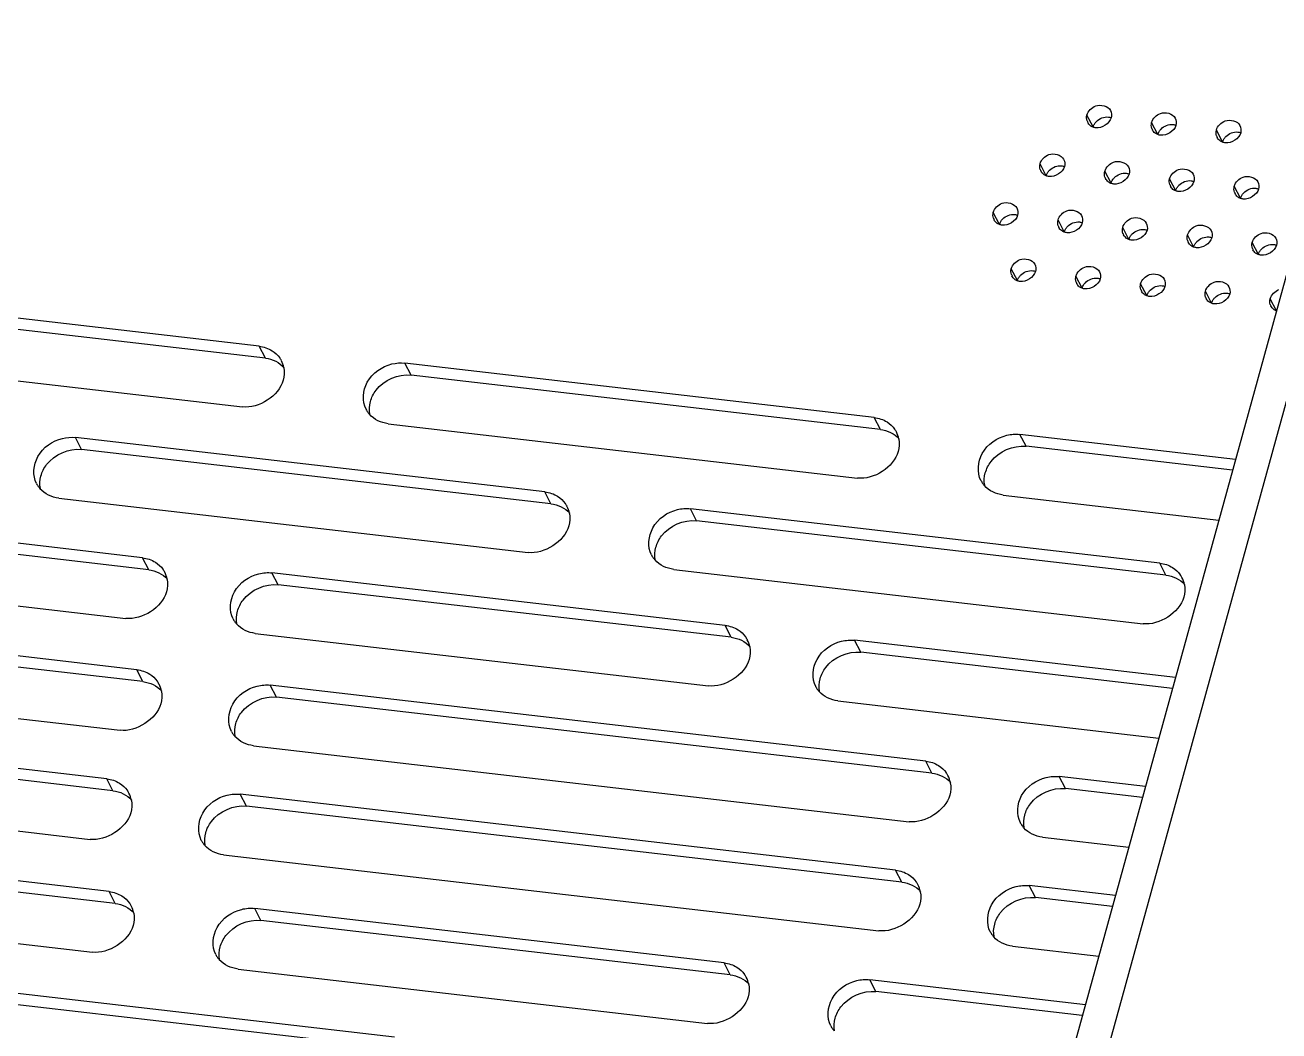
# Model space of a CAD drawing. Header units: millimetres. Extents: x -177 to 18421, y -5017 to 3255.
# Drawn here: x 13249.96 to 13268.17, y 2000.84 to 2015.45 of the extents above; entities that cross this region are included whole.
import ezdxf

# ---------------------------------------------------------------- set-up
doc = ezdxf.new("R2010")
doc.units = ezdxf.units.MM
doc.header["$LTSCALE"] = 46.255
doc.layers.get('0').update_dxf_attribs({"linetype": 'CONTINUOUS'})
doc.layers.add('02___PRT_ALL_AXES', color=7, linetype='CONTINUOUS')

msp = doc.modelspace()

# ---------------------------------------------------------------- linework, layer by layer
at = {"color": 7, "linetype": 'Continuous'}
for p, q in [((13273.061, 2027.345), (13260.587, 1982.052)), ((13272.517, 2027.197), (13260.099, 1982.108)), ((13253.365, 2010.782), (13246.549, 2011.572)), ((13253.455, 2010.609), (13253.365, 2010.782)), ((13246.307, 2010.692), (13253.123, 2009.902)), ((13262.296, 2009.747), (13255.48, 2010.537)), ((13255.57, 2010.364), (13255.48, 2010.537)), ((13255.238, 2009.657), (13262.054, 2008.867)), ((13262.386, 2009.574), (13262.296, 2009.747)), ((13267.544, 2009.139), (13264.412, 2009.502)), ((13264.502, 2009.329), (13264.412, 2009.502)), ((13257.512, 2008.667), (13250.696, 2009.457)), ((13250.786, 2009.284), (13250.696, 2009.457)), ((13250.454, 2008.577), (13257.27, 2007.787)), ((13257.602, 2008.494), (13257.512, 2008.667)), ((13264.169, 2008.622), (13267.302, 2008.259)), ((13251.67, 2007.71), (13245.089, 2008.473)), ((13266.443, 2007.632), (13259.627, 2008.422)), ((13259.717, 2008.249), (13259.627, 2008.422)), ((13251.76, 2007.537), (13251.67, 2007.71)), ((13244.847, 2007.593), (13251.428, 2006.83)), ((13260.131, 2006.729), (13253.55, 2007.492)), ((13253.64, 2007.319), (13253.55, 2007.492)), ((13259.385, 2007.542), (13266.201, 2006.752)), ((13266.533, 2007.459), (13266.443, 2007.632)), ((13251.586, 2006.085), (13242.068, 2007.188)), ((13253.308, 2006.612), (13259.889, 2005.85)), ((13260.221, 2006.556), (13260.131, 2006.729)), ((13266.672, 2005.972), (13262.012, 2006.512)), ((13262.101, 2006.338), (13262.012, 2006.512)), ((13241.825, 2006.308), (13251.344, 2005.205)), ((13251.676, 2005.912), (13251.586, 2006.085)), ((13263.044, 2004.758), (13253.525, 2005.861)), ((13253.615, 2005.687), (13253.525, 2005.861)), ((13251.15, 2004.501), (13241.631, 2005.604)), ((13261.769, 2005.632), (13266.429, 2005.092)), ((13253.283, 2004.981), (13262.802, 2003.878)), ((13263.134, 2004.584), (13263.044, 2004.758)), ((13241.389, 2004.725), (13250.908, 2003.621)), ((13251.24, 2004.328), (13251.15, 2004.501)), ((13266.235, 2004.388), (13264.983, 2004.533)), ((13265.073, 2004.359), (13264.983, 2004.533)), ((13262.608, 2003.174), (13253.089, 2004.277)), ((13253.179, 2004.103), (13253.089, 2004.277)), ((13251.184, 2002.863), (13244.368, 2003.653)), ((13264.741, 2003.653), (13265.993, 2003.508)), ((13252.847, 2003.397), (13262.366, 2002.294)), ((13262.698, 2003), (13262.608, 2003.174)), ((13265.799, 2002.804), (13264.547, 2002.949)), ((13264.637, 2002.776), (13264.547, 2002.949)), ((13244.126, 2002.773), (13250.942, 2001.983)), ((13251.274, 2002.69), (13251.184, 2002.863)), ((13260.115, 2001.828), (13253.299, 2002.618)), ((13253.389, 2002.445), (13253.299, 2002.618)), ((13264.305, 2002.069), (13265.557, 2001.924)), ((13260.205, 2001.655), (13260.115, 2001.828)), ((13253.057, 2001.738), (13259.873, 2000.948)), ((13255.331, 2000.748), (13248.515, 2001.538)), ((13265.363, 2001.22), (13262.231, 2001.583)), ((13262.321, 2001.41), (13262.231, 2001.583))]:
    msp.add_line(p, q, dxfattribs=at)
at = {"color": 3, "linetype": 'Continuous'}
for p, q in [((13253.455, 2010.609), (13246.639, 2011.399)), ((13262.386, 2009.574), (13255.57, 2010.364)), ((13257.602, 2008.494), (13250.786, 2009.284)), ((13267.5, 2008.981), (13264.502, 2009.329)), ((13251.76, 2007.537), (13245.179, 2008.299)), ((13266.533, 2007.459), (13259.717, 2008.249)), ((13260.221, 2006.556), (13253.64, 2007.319)), ((13251.676, 2005.912), (13242.157, 2007.015)), ((13266.628, 2005.814), (13262.101, 2006.338)), ((13263.134, 2004.584), (13253.615, 2005.687)), ((13251.24, 2004.328), (13241.721, 2005.431)), ((13266.192, 2004.23), (13265.073, 2004.359)), ((13262.698, 2003), (13253.179, 2004.103)), ((13251.274, 2002.69), (13244.458, 2003.48)), ((13265.756, 2002.646), (13264.637, 2002.776)), ((13260.205, 2001.655), (13253.389, 2002.445)), ((13255.421, 2000.575), (13248.605, 2001.365)), ((13265.319, 2001.062), (13262.321, 2001.41))]:
    msp.add_line(p, q, dxfattribs=at)
at = {"color": 7, "linetype": 'Continuous'}
for centre, radius, start, end in [((13253.364, 2010.405), 0.365, 27.4056, 35.1828), ((13253.357, 2010.402), 0.372, 10.3285, 27.3353), ((13255.239, 2010.035), 0.365, 207.4056, 215.1828), ((13255.242, 2010.037), 0.368, 215.202, 221.3403), ((13262.295, 2009.37), 0.365, 27.4056, 35.1828), ((13262.289, 2009.367), 0.372, 10.3285, 27.3353), ((13250.455, 2008.955), 0.365, 207.4056, 215.1828), ((13250.458, 2008.957), 0.368, 215.202, 221.3403), ((13264.171, 2009), 0.365, 207.4056, 215.1828), ((13264.173, 2009.002), 0.368, 215.202, 221.3403), ((13257.511, 2008.29), 0.365, 27.4056, 35.1828), ((13257.504, 2008.287), 0.372, 10.3285, 27.3353), ((13259.386, 2007.92), 0.365, 207.4056, 215.1828), ((13259.389, 2007.922), 0.368, 215.202, 221.3403), ((13251.669, 2007.333), 0.365, 27.4056, 35.1828), ((13251.662, 2007.33), 0.372, 10.3285, 27.3353), ((13266.442, 2007.255), 0.365, 27.4056, 35.1828), ((13266.436, 2007.252), 0.372, 10.3285, 27.3353), ((13253.309, 2006.99), 0.365, 207.4056, 215.1828), ((13253.312, 2006.992), 0.368, 215.202, 221.3403), ((13260.13, 2006.352), 0.365, 27.4056, 35.1828), ((13260.123, 2006.349), 0.372, 10.3285, 27.3353), ((13251.585, 2005.708), 0.365, 27.4056, 35.1828), ((13251.579, 2005.705), 0.372, 10.3285, 27.3353), ((13261.77, 2006.009), 0.365, 207.4056, 215.1828), ((13261.773, 2006.011), 0.368, 215.202, 221.3403), ((13253.284, 2005.358), 0.365, 207.4056, 215.1828), ((13253.287, 2005.36), 0.368, 215.202, 221.3403), ((13263.043, 2004.38), 0.365, 27.4056, 35.1828), ((13263.037, 2004.377), 0.372, 10.3285, 27.3353), ((13251.149, 2004.124), 0.365, 27.4056, 35.1828), ((13251.142, 2004.121), 0.372, 10.3285, 27.3353), ((13264.742, 2004.03), 0.365, 207.4056, 215.1828), ((13264.745, 2004.032), 0.368, 215.202, 221.3403), ((13252.848, 2003.774), 0.365, 207.4056, 215.1828), ((13252.851, 2003.776), 0.368, 215.202, 221.3403), ((13262.607, 2002.796), 0.365, 27.4056, 35.1828), ((13262.6, 2002.793), 0.372, 10.3285, 27.3353), ((13251.183, 2002.486), 0.365, 27.4056, 35.1828), ((13251.176, 2002.483), 0.372, 10.3285, 27.3353), ((13264.306, 2002.447), 0.365, 207.4056, 215.1828), ((13264.309, 2002.449), 0.368, 215.202, 221.3403), ((13253.058, 2002.116), 0.365, 207.4056, 215.1828), ((13253.061, 2002.118), 0.368, 215.202, 221.3403), ((13260.114, 2001.451), 0.365, 27.4056, 35.1828), ((13260.108, 2001.448), 0.372, 10.3285, 27.3353), ((13261.99, 2001.081), 0.365, 207.4056, 215.1828), ((13261.992, 2001.083), 0.368, 215.202, 221.3403)]:
    msp.add_arc(centre, radius, start, end, dxfattribs=at)
for points in [[(13253.365, 2010.782), (13253.431, 2010.775), (13253.497, 2010.753), (13253.552, 2010.718)], [(13253.552, 2010.718), (13253.595, 2010.691), (13253.633, 2010.656), (13253.662, 2010.615)], [(13253.723, 2010.469), (13253.734, 2010.409), (13253.73, 2010.346), (13253.714, 2010.288)], [(13255.291, 2010.525), (13255.353, 2010.54), (13255.418, 2010.544), (13255.48, 2010.537)], [(13253.714, 2010.288), (13253.652, 2010.061), (13253.356, 2009.875), (13253.123, 2009.902)], [(13255.238, 2009.657), (13255.137, 2009.669), (13255.033, 2009.717), (13254.966, 2009.794)], [(13262.296, 2009.747), (13262.362, 2009.74), (13262.428, 2009.718), (13262.484, 2009.683)], [(13262.484, 2009.683), (13262.526, 2009.656), (13262.564, 2009.621), (13262.593, 2009.58)], [(13264.223, 2009.49), (13264.284, 2009.505), (13264.349, 2009.51), (13264.412, 2009.502)], [(13250.507, 2009.445), (13250.568, 2009.46), (13250.633, 2009.464), (13250.696, 2009.457)], [(13262.655, 2009.434), (13262.665, 2009.374), (13262.661, 2009.311), (13262.645, 2009.253)], [(13262.645, 2009.253), (13262.583, 2009.026), (13262.288, 2008.84), (13262.054, 2008.867)], [(13264.169, 2008.622), (13264.069, 2008.634), (13263.964, 2008.682), (13263.897, 2008.759)], [(13250.454, 2008.577), (13250.353, 2008.589), (13250.248, 2008.637), (13250.181, 2008.714)], [(13257.512, 2008.667), (13257.578, 2008.66), (13257.644, 2008.638), (13257.699, 2008.603)], [(13257.699, 2008.603), (13257.742, 2008.576), (13257.78, 2008.541), (13257.809, 2008.5)], [(13259.438, 2008.41), (13259.5, 2008.425), (13259.565, 2008.43), (13259.627, 2008.422)], [(13257.87, 2008.354), (13257.881, 2008.294), (13257.877, 2008.231), (13257.861, 2008.173)], [(13257.861, 2008.173), (13257.799, 2007.946), (13257.503, 2007.76), (13257.27, 2007.787)], [(13251.67, 2007.71), (13251.736, 2007.702), (13251.802, 2007.681), (13251.857, 2007.646)], [(13251.857, 2007.646), (13251.9, 2007.619), (13251.938, 2007.584), (13251.967, 2007.543)], [(13259.385, 2007.542), (13259.284, 2007.554), (13259.18, 2007.602), (13259.113, 2007.679)], [(13253.361, 2007.479), (13253.423, 2007.494), (13253.488, 2007.499), (13253.55, 2007.492)], [(13266.443, 2007.632), (13266.509, 2007.625), (13266.575, 2007.603), (13266.631, 2007.568)], [(13266.631, 2007.568), (13266.673, 2007.541), (13266.711, 2007.506), (13266.74, 2007.465)], [(13252.028, 2007.396), (13252.039, 2007.337), (13252.035, 2007.274), (13252.019, 2007.216)], [(13266.802, 2007.319), (13266.812, 2007.259), (13266.808, 2007.196), (13266.792, 2007.138)], [(13252.019, 2007.216), (13251.957, 2006.989), (13251.661, 2006.803), (13251.428, 2006.83)], [(13266.792, 2007.138), (13266.73, 2006.911), (13266.435, 2006.725), (13266.201, 2006.752)], [(13253.308, 2006.612), (13253.207, 2006.624), (13253.103, 2006.672), (13253.036, 2006.749)], [(13260.131, 2006.729), (13260.197, 2006.722), (13260.263, 2006.7), (13260.319, 2006.665)], [(13260.319, 2006.665), (13260.361, 2006.639), (13260.399, 2006.603), (13260.428, 2006.562)], [(13260.489, 2006.416), (13260.5, 2006.356), (13260.496, 2006.293), (13260.48, 2006.235)], [(13261.823, 2006.499), (13261.884, 2006.514), (13261.949, 2006.519), (13262.012, 2006.512)], [(13260.48, 2006.235), (13260.418, 2006.008), (13260.123, 2005.822), (13259.889, 2005.85)], [(13251.586, 2006.085), (13251.652, 2006.078), (13251.718, 2006.056), (13251.774, 2006.021)], [(13251.774, 2006.021), (13251.816, 2005.994), (13251.854, 2005.959), (13251.883, 2005.918)], [(13253.336, 2005.848), (13253.398, 2005.863), (13253.463, 2005.868), (13253.525, 2005.861)], [(13251.945, 2005.771), (13251.955, 2005.712), (13251.951, 2005.649), (13251.935, 2005.591)], [(13261.769, 2005.632), (13261.668, 2005.643), (13261.564, 2005.692), (13261.497, 2005.768)], [(13251.935, 2005.591), (13251.873, 2005.364), (13251.578, 2005.178), (13251.344, 2005.205)], [(13253.283, 2004.981), (13253.182, 2004.992), (13253.078, 2005.041), (13253.011, 2005.117)], [(13263.044, 2004.758), (13263.11, 2004.75), (13263.176, 2004.728), (13263.232, 2004.693)], [(13263.232, 2004.693), (13263.274, 2004.667), (13263.312, 2004.631), (13263.341, 2004.59)], [(13251.15, 2004.501), (13251.216, 2004.494), (13251.282, 2004.472), (13251.338, 2004.437)], [(13251.338, 2004.437), (13251.38, 2004.41), (13251.418, 2004.375), (13251.447, 2004.334)], [(13263.402, 2004.444), (13263.413, 2004.384), (13263.409, 2004.321), (13263.393, 2004.263)], [(13264.794, 2004.52), (13264.856, 2004.535), (13264.921, 2004.54), (13264.983, 2004.533)], [(13251.508, 2004.188), (13251.519, 2004.128), (13251.515, 2004.065), (13251.499, 2004.007)], [(13252.9, 2004.264), (13252.962, 2004.279), (13253.027, 2004.284), (13253.089, 2004.277)], [(13263.393, 2004.263), (13263.331, 2004.036), (13263.036, 2003.851), (13262.802, 2003.878)], [(13251.499, 2004.007), (13251.437, 2003.78), (13251.142, 2003.594), (13250.908, 2003.621)], [(13264.741, 2003.653), (13264.64, 2003.665), (13264.536, 2003.713), (13264.469, 2003.789)], [(13252.847, 2003.397), (13252.746, 2003.408), (13252.642, 2003.457), (13252.574, 2003.533)], [(13262.608, 2003.174), (13262.674, 2003.166), (13262.74, 2003.144), (13262.796, 2003.109)], [(13262.796, 2003.109), (13262.838, 2003.083), (13262.876, 2003.047), (13262.905, 2003.006)], [(13264.358, 2002.936), (13264.419, 2002.951), (13264.484, 2002.956), (13264.547, 2002.949)], [(13251.184, 2002.863), (13251.25, 2002.855), (13251.316, 2002.834), (13251.371, 2002.799)], [(13251.371, 2002.799), (13251.414, 2002.772), (13251.452, 2002.737), (13251.481, 2002.696)], [(13262.966, 2002.86), (13262.977, 2002.801), (13262.973, 2002.737), (13262.957, 2002.679)], [(13251.542, 2002.549), (13251.553, 2002.49), (13251.549, 2002.427), (13251.533, 2002.369)], [(13253.11, 2002.605), (13253.172, 2002.62), (13253.237, 2002.625), (13253.299, 2002.618)], [(13262.957, 2002.679), (13262.895, 2002.452), (13262.6, 2002.267), (13262.366, 2002.294)], [(13251.533, 2002.369), (13251.471, 2002.142), (13251.175, 2001.956), (13250.942, 2001.983)], [(13264.305, 2002.069), (13264.204, 2002.081), (13264.099, 2002.129), (13264.032, 2002.205)], [(13253.057, 2001.738), (13252.956, 2001.75), (13252.852, 2001.798), (13252.785, 2001.874)], [(13260.115, 2001.828), (13260.181, 2001.821), (13260.247, 2001.799), (13260.303, 2001.764)], [(13260.303, 2001.764), (13260.345, 2001.737), (13260.383, 2001.702), (13260.412, 2001.661)], [(13260.474, 2001.514), (13260.484, 2001.455), (13260.48, 2001.392), (13260.464, 2001.334)], [(13262.042, 2001.57), (13262.103, 2001.585), (13262.168, 2001.59), (13262.231, 2001.583)], [(13260.464, 2001.334), (13260.402, 2001.107), (13260.107, 2000.921), (13259.873, 2000.948)]]:
    msp.add_open_spline(points, degree=3, dxfattribs=at)
at = {"color": 3, "linetype": 'Continuous'}
for points in [[(13253.455, 2010.609), (13253.556, 2010.597), (13253.66, 2010.549), (13253.727, 2010.472)], [(13255.061, 2010.143), (13255.173, 2010.29), (13255.386, 2010.385), (13255.57, 2010.364)], [(13254.979, 2009.978), (13254.995, 2010.037), (13255.024, 2010.094), (13255.061, 2010.143)], [(13254.97, 2009.798), (13254.959, 2009.857), (13254.963, 2009.92), (13254.979, 2009.978)], [(13262.386, 2009.574), (13262.487, 2009.562), (13262.592, 2009.514), (13262.659, 2009.437)], [(13250.277, 2009.063), (13250.389, 2009.21), (13250.602, 2009.305), (13250.786, 2009.284)], [(13263.993, 2009.108), (13264.104, 2009.255), (13264.318, 2009.35), (13264.502, 2009.329)], [(13263.91, 2008.943), (13263.927, 2009.002), (13263.956, 2009.059), (13263.993, 2009.108)], [(13250.195, 2008.898), (13250.211, 2008.957), (13250.24, 2009.014), (13250.277, 2009.063)], [(13263.901, 2008.763), (13263.89, 2008.822), (13263.894, 2008.885), (13263.91, 2008.943)], [(13250.186, 2008.718), (13250.175, 2008.777), (13250.179, 2008.84), (13250.195, 2008.898)], [(13257.602, 2008.494), (13257.703, 2008.482), (13257.807, 2008.434), (13257.874, 2008.358)], [(13259.208, 2008.028), (13259.32, 2008.175), (13259.533, 2008.27), (13259.717, 2008.249)], [(13259.126, 2007.863), (13259.142, 2007.922), (13259.171, 2007.979), (13259.208, 2008.028)], [(13259.117, 2007.683), (13259.106, 2007.742), (13259.11, 2007.805), (13259.126, 2007.863)], [(13251.76, 2007.537), (13251.861, 2007.525), (13251.965, 2007.476), (13252.032, 2007.4)], [(13253.131, 2007.097), (13253.243, 2007.245), (13253.456, 2007.34), (13253.64, 2007.319)], [(13266.533, 2007.459), (13266.634, 2007.447), (13266.739, 2007.399), (13266.806, 2007.323)], [(13253.04, 2006.752), (13253.029, 2006.812), (13253.033, 2006.875), (13253.049, 2006.933)], [(13253.049, 2006.933), (13253.065, 2006.992), (13253.094, 2007.049), (13253.131, 2007.097)], [(13260.221, 2006.556), (13260.322, 2006.544), (13260.427, 2006.496), (13260.494, 2006.42)], [(13261.592, 2006.117), (13261.704, 2006.264), (13261.918, 2006.359), (13262.101, 2006.338)], [(13261.51, 2005.953), (13261.527, 2006.012), (13261.555, 2006.068), (13261.592, 2006.117)], [(13251.676, 2005.912), (13251.777, 2005.9), (13251.882, 2005.852), (13251.949, 2005.775)], [(13261.501, 2005.772), (13261.49, 2005.831), (13261.494, 2005.895), (13261.51, 2005.953)], [(13253.106, 2005.466), (13253.218, 2005.613), (13253.432, 2005.708), (13253.615, 2005.687)], [(13253.024, 2005.302), (13253.04, 2005.361), (13253.069, 2005.417), (13253.106, 2005.466)], [(13253.015, 2005.121), (13253.004, 2005.18), (13253.008, 2005.244), (13253.024, 2005.302)], [(13263.134, 2004.584), (13263.235, 2004.572), (13263.34, 2004.524), (13263.407, 2004.448)], [(13264.564, 2004.138), (13264.676, 2004.286), (13264.889, 2004.381), (13265.073, 2004.359)], [(13251.24, 2004.328), (13251.341, 2004.316), (13251.446, 2004.268), (13251.513, 2004.192)], [(13252.67, 2003.882), (13252.782, 2004.03), (13252.995, 2004.125), (13253.179, 2004.103)], [(13264.482, 2003.974), (13264.498, 2004.033), (13264.527, 2004.089), (13264.564, 2004.138)], [(13252.588, 2003.718), (13252.604, 2003.777), (13252.633, 2003.833), (13252.67, 2003.882)], [(13264.473, 2003.793), (13264.462, 2003.853), (13264.466, 2003.916), (13264.482, 2003.974)], [(13252.579, 2003.537), (13252.568, 2003.596), (13252.572, 2003.66), (13252.588, 2003.718)], [(13262.698, 2003), (13262.799, 2002.989), (13262.903, 2002.94), (13262.971, 2002.864)], [(13264.128, 2002.554), (13264.24, 2002.702), (13264.453, 2002.797), (13264.637, 2002.776)], [(13251.274, 2002.69), (13251.375, 2002.678), (13251.479, 2002.63), (13251.546, 2002.553)], [(13264.046, 2002.39), (13264.062, 2002.449), (13264.091, 2002.505), (13264.128, 2002.554)], [(13252.88, 2002.223), (13252.992, 2002.371), (13253.205, 2002.466), (13253.389, 2002.445)], [(13264.037, 2002.209), (13264.026, 2002.269), (13264.03, 2002.332), (13264.046, 2002.39)], [(13252.798, 2002.059), (13252.814, 2002.118), (13252.843, 2002.174), (13252.88, 2002.223)], [(13252.789, 2001.878), (13252.778, 2001.938), (13252.782, 2002.001), (13252.798, 2002.059)], [(13260.205, 2001.655), (13260.306, 2001.643), (13260.411, 2001.595), (13260.478, 2001.518)], [(13261.812, 2001.188), (13261.923, 2001.336), (13262.137, 2001.431), (13262.321, 2001.41)], [(13261.729, 2001.024), (13261.746, 2001.083), (13261.775, 2001.14), (13261.812, 2001.188)], [(13261.72, 2000.843), (13261.709, 2000.903), (13261.713, 2000.966), (13261.729, 2001.024)]]:
    msp.add_open_spline(points, degree=3, dxfattribs=at)
at = {"color": 7, "linetype": 'Continuous'}
for points in [[(13254.916, 2009.867), (13254.855, 2009.984), (13254.885, 2010.315), (13255.148, 2010.489), (13255.291, 2010.525)], [(13263.847, 2008.832), (13263.786, 2008.949), (13263.816, 2009.28), (13264.079, 2009.454), (13264.223, 2009.49)], [(13250.131, 2008.787), (13250.071, 2008.904), (13250.101, 2009.235), (13250.363, 2009.409), (13250.507, 2009.445)], [(13259.062, 2007.752), (13259.002, 2007.869), (13259.032, 2008.2), (13259.295, 2008.374), (13259.438, 2008.41)], [(13252.985, 2006.822), (13252.925, 2006.938), (13252.955, 2007.27), (13253.218, 2007.444), (13253.361, 2007.479)], [(13261.447, 2005.841), (13261.386, 2005.958), (13261.416, 2006.289), (13261.679, 2006.464), (13261.823, 2006.499)], [(13252.961, 2005.19), (13252.9, 2005.307), (13252.93, 2005.638), (13253.193, 2005.813), (13253.336, 2005.848)], [(13264.419, 2003.863), (13264.358, 2003.979), (13264.388, 2004.31), (13264.651, 2004.485), (13264.794, 2004.52)], [(13252.524, 2003.606), (13252.464, 2003.723), (13252.494, 2004.054), (13252.757, 2004.229), (13252.9, 2004.264)], [(13263.982, 2002.279), (13263.922, 2002.395), (13263.952, 2002.727), (13264.215, 2002.901), (13264.358, 2002.936)], [(13252.735, 2001.948), (13252.674, 2002.064), (13252.704, 2002.396), (13252.967, 2002.57), (13253.11, 2002.605)], [(13261.666, 2000.913), (13261.605, 2001.029), (13261.635, 2001.361), (13261.898, 2001.535), (13262.042, 2001.57)]]:
    msp.add_open_spline(points, degree=3, knots=[0, 0, 0, 0, 0.470525, 1, 1, 1, 1], dxfattribs=at)
at = {"layer": '02___PRT_ALL_AXES', "color": 7, "linetype": 'Continuous'}
for p, q in [((13265.476, 2013.967), (13265.386, 2014.14)), ((13266.416, 2013.858), (13266.326, 2014.031)), ((13267.356, 2013.749), (13267.266, 2013.922)), ((13264.796, 2013.259), (13264.706, 2013.432)), ((13265.736, 2013.15), (13265.646, 2013.324)), ((13266.676, 2013.041), (13266.586, 2013.215)), ((13267.616, 2012.932), (13267.526, 2013.106)), ((13264.116, 2012.551), (13264.026, 2012.725)), ((13265.056, 2012.443), (13264.966, 2012.616)), ((13265.996, 2012.334), (13265.906, 2012.507)), ((13266.936, 2012.225), (13266.846, 2012.398)), ((13267.876, 2012.116), (13267.787, 2012.289)), ((13264.376, 2011.735), (13264.286, 2011.908)), ((13265.316, 2011.626), (13265.226, 2011.799)), ((13266.256, 2011.517), (13266.166, 2011.691)), ((13267.196, 2011.408), (13267.107, 2011.582)), ((13268.137, 2011.299), (13268.047, 2011.473))]:
    msp.add_line(p, q, dxfattribs=at)
for centre in [(13265.531, 2014.101), (13266.471, 2013.992), (13267.411, 2013.883), (13264.851, 2013.394), (13265.791, 2013.285), (13266.732, 2013.176), (13267.672, 2013.067), (13264.171, 2012.686), (13265.111, 2012.577), (13266.052, 2012.468), (13266.992, 2012.359), (13267.932, 2012.25), (13264.432, 2011.87), (13265.372, 2011.761), (13266.312, 2011.652), (13267.252, 2011.543), (13268.192, 2011.434)]:
    msp.add_arc(centre, 0.15, 197.7943, 206.466, dxfattribs=at)
for points in [[(13265.386, 2014.14), (13265.402, 2014.199), (13265.456, 2014.251), (13265.513, 2014.273)], [(13265.513, 2014.273), (13265.583, 2014.299), (13265.694, 2014.272), (13265.728, 2014.205)], [(13265.728, 2014.205), (13265.743, 2014.173), (13265.748, 2014.133), (13265.738, 2014.099)], [(13265.738, 2014.099), (13265.715, 2014.014), (13265.604, 2013.945), (13265.517, 2013.955)], [(13266.326, 2014.031), (13266.342, 2014.09), (13266.396, 2014.142), (13266.454, 2014.164)], [(13266.454, 2014.164), (13266.524, 2014.19), (13266.634, 2014.163), (13266.668, 2014.096)], [(13266.668, 2014.096), (13266.684, 2014.064), (13266.688, 2014.024), (13266.679, 2013.99)], [(13267.266, 2013.922), (13267.282, 2013.981), (13267.336, 2014.033), (13267.394, 2014.055)], [(13267.394, 2014.055), (13267.464, 2014.081), (13267.575, 2014.054), (13267.608, 2013.987)], [(13266.679, 2013.99), (13266.655, 2013.905), (13266.544, 2013.836), (13266.457, 2013.846)], [(13267.619, 2013.881), (13267.595, 2013.796), (13267.485, 2013.727), (13267.397, 2013.737)], [(13267.608, 2013.987), (13267.624, 2013.955), (13267.628, 2013.915), (13267.619, 2013.881)], [(13264.706, 2013.432), (13264.722, 2013.492), (13264.776, 2013.543), (13264.833, 2013.565)], [(13264.833, 2013.565), (13264.903, 2013.592), (13265.014, 2013.564), (13265.048, 2013.497)], [(13265.048, 2013.497), (13265.064, 2013.466), (13265.068, 2013.426), (13265.058, 2013.392)], [(13265.774, 2013.456), (13265.844, 2013.483), (13265.954, 2013.456), (13265.988, 2013.388)], [(13265.058, 2013.392), (13265.035, 2013.307), (13264.924, 2013.237), (13264.837, 2013.247)], [(13265.646, 2013.324), (13265.662, 2013.383), (13265.716, 2013.434), (13265.774, 2013.456)], [(13265.988, 2013.388), (13266.004, 2013.357), (13266.008, 2013.317), (13265.999, 2013.283)], [(13266.586, 2013.215), (13266.603, 2013.274), (13266.656, 2013.325), (13266.714, 2013.347)], [(13266.714, 2013.347), (13266.784, 2013.374), (13266.895, 2013.347), (13266.928, 2013.28)], [(13265.999, 2013.283), (13265.975, 2013.198), (13265.865, 2013.128), (13265.777, 2013.138)], [(13266.939, 2013.174), (13266.915, 2013.089), (13266.805, 2013.019), (13266.717, 2013.029)], [(13266.928, 2013.28), (13266.944, 2013.248), (13266.948, 2013.208), (13266.939, 2013.174)], [(13267.526, 2013.106), (13267.543, 2013.165), (13267.597, 2013.217), (13267.654, 2013.238)], [(13267.654, 2013.238), (13267.724, 2013.265), (13267.835, 2013.238), (13267.868, 2013.171)], [(13267.868, 2013.171), (13267.884, 2013.139), (13267.888, 2013.099), (13267.879, 2013.065)], [(13267.879, 2013.065), (13267.855, 2012.98), (13267.745, 2012.91), (13267.657, 2012.92)], [(13264.026, 2012.725), (13264.042, 2012.784), (13264.096, 2012.836), (13264.153, 2012.858)], [(13264.153, 2012.858), (13264.224, 2012.884), (13264.334, 2012.857), (13264.368, 2012.79)], [(13264.368, 2012.79), (13264.384, 2012.758), (13264.388, 2012.718), (13264.379, 2012.684)], [(13264.966, 2012.616), (13264.982, 2012.675), (13265.036, 2012.727), (13265.094, 2012.749)], [(13265.094, 2012.749), (13265.164, 2012.775), (13265.275, 2012.748), (13265.308, 2012.681)], [(13264.379, 2012.684), (13264.355, 2012.599), (13264.244, 2012.529), (13264.157, 2012.54)], [(13265.319, 2012.575), (13265.295, 2012.49), (13265.185, 2012.421), (13265.097, 2012.431)], [(13265.308, 2012.681), (13265.324, 2012.649), (13265.328, 2012.609), (13265.319, 2012.575)], [(13265.906, 2012.507), (13265.923, 2012.566), (13265.976, 2012.618), (13266.034, 2012.64)], [(13266.034, 2012.64), (13266.104, 2012.666), (13266.215, 2012.639), (13266.248, 2012.572)], [(13266.248, 2012.572), (13266.264, 2012.54), (13266.268, 2012.5), (13266.259, 2012.466)], [(13266.259, 2012.466), (13266.235, 2012.381), (13266.125, 2012.312), (13266.037, 2012.322)], [(13266.846, 2012.398), (13266.863, 2012.457), (13266.917, 2012.509), (13266.974, 2012.531)], [(13266.974, 2012.531), (13267.044, 2012.557), (13267.155, 2012.53), (13267.188, 2012.463)], [(13267.188, 2012.463), (13267.204, 2012.431), (13267.208, 2012.391), (13267.199, 2012.357)], [(13267.787, 2012.289), (13267.803, 2012.348), (13267.857, 2012.4), (13267.914, 2012.422)], [(13267.914, 2012.422), (13267.984, 2012.448), (13268.095, 2012.421), (13268.128, 2012.354)], [(13267.199, 2012.357), (13267.176, 2012.272), (13267.065, 2012.203), (13266.977, 2012.213)], [(13268.139, 2012.248), (13268.116, 2012.163), (13268.005, 2012.094), (13267.917, 2012.104)], [(13268.128, 2012.354), (13268.144, 2012.322), (13268.149, 2012.282), (13268.139, 2012.248)], [(13264.286, 2011.908), (13264.302, 2011.968), (13264.356, 2012.019), (13264.414, 2012.041)], [(13264.414, 2012.041), (13264.484, 2012.068), (13264.595, 2012.04), (13264.628, 2011.973)], [(13264.639, 2011.868), (13264.615, 2011.783), (13264.505, 2011.713), (13264.417, 2011.723)], [(13264.628, 2011.973), (13264.644, 2011.942), (13264.648, 2011.902), (13264.639, 2011.868)], [(13265.226, 2011.799), (13265.243, 2011.859), (13265.297, 2011.91), (13265.354, 2011.932)], [(13265.354, 2011.932), (13265.424, 2011.959), (13265.535, 2011.931), (13265.568, 2011.864)], [(13265.568, 2011.864), (13265.584, 2011.833), (13265.588, 2011.793), (13265.579, 2011.759)], [(13266.294, 2011.823), (13266.364, 2011.85), (13266.475, 2011.823), (13266.508, 2011.755)], [(13265.579, 2011.759), (13265.555, 2011.674), (13265.445, 2011.604), (13265.357, 2011.614)], [(13266.166, 2011.691), (13266.183, 2011.75), (13266.237, 2011.801), (13266.294, 2011.823)], [(13266.508, 2011.755), (13266.524, 2011.724), (13266.528, 2011.684), (13266.519, 2011.65)], [(13267.107, 2011.582), (13267.123, 2011.641), (13267.177, 2011.692), (13267.234, 2011.714)], [(13267.234, 2011.714), (13267.304, 2011.741), (13267.415, 2011.714), (13267.448, 2011.647)], [(13266.519, 2011.65), (13266.496, 2011.565), (13266.385, 2011.495), (13266.297, 2011.505)], [(13267.459, 2011.541), (13267.436, 2011.456), (13267.325, 2011.386), (13267.237, 2011.396)], [(13267.448, 2011.647), (13267.464, 2011.615), (13267.469, 2011.575), (13267.459, 2011.541)], [(13268.047, 2011.473), (13268.063, 2011.532), (13268.117, 2011.584), (13268.174, 2011.605)]]:
    msp.add_open_spline(points, degree=3, dxfattribs=at)
for points, knots in [([(13265.388, 2014.055), (13265.384, 2014.069), (13265.379, 2014.097), (13265.382, 2014.126), (13265.386, 2014.14)], [0, 0, 0, 0, 0.499295, 1, 1, 1, 1]), ([(13265.435, 2013.987), (13265.427, 2013.993), (13265.412, 2014.008), (13265.401, 2014.025), (13265.397, 2014.034)], [0, 0, 0, 0, 0.501183, 1, 1, 1, 1]), ([(13266.328, 2013.946), (13266.324, 2013.96), (13266.319, 2013.988), (13266.322, 2014.017), (13266.326, 2014.031)], [0, 0, 0, 0, 0.499295, 1, 1, 1, 1]), ([(13265.475, 2013.965), (13265.467, 2013.967), (13265.453, 2013.974), (13265.441, 2013.982), (13265.435, 2013.987)], [0, 0, 0, 0, 0.505559, 1, 1, 1, 1]), ([(13265.517, 2013.955), (13265.51, 2013.956), (13265.495, 2013.958), (13265.481, 2013.962), (13265.475, 2013.965)], [0, 0, 0, 0, 0.505115, 1, 1, 1, 1]), ([(13266.375, 2013.878), (13266.367, 2013.884), (13266.352, 2013.899), (13266.341, 2013.916), (13266.337, 2013.925)], [0, 0, 0, 0, 0.501183, 1, 1, 1, 1]), ([(13266.415, 2013.856), (13266.408, 2013.858), (13266.394, 2013.865), (13266.381, 2013.873), (13266.375, 2013.878)], [0, 0, 0, 0, 0.505559, 1, 1, 1, 1]), ([(13266.457, 2013.846), (13266.45, 2013.847), (13266.435, 2013.849), (13266.422, 2013.853), (13266.415, 2013.856)], [0, 0, 0, 0, 0.505115, 1, 1, 1, 1]), ([(13267.268, 2013.837), (13267.264, 2013.851), (13267.259, 2013.88), (13267.262, 2013.908), (13267.266, 2013.922)], [0, 0, 0, 0, 0.499295, 1, 1, 1, 1]), ([(13267.315, 2013.769), (13267.307, 2013.775), (13267.292, 2013.79), (13267.281, 2013.807), (13267.277, 2013.816)], [0, 0, 0, 0, 0.501183, 1, 1, 1, 1]), ([(13267.355, 2013.747), (13267.348, 2013.75), (13267.334, 2013.756), (13267.321, 2013.764), (13267.315, 2013.769)], [0, 0, 0, 0, 0.505559, 1, 1, 1, 1]), ([(13267.397, 2013.737), (13267.39, 2013.738), (13267.376, 2013.74), (13267.362, 2013.744), (13267.355, 2013.747)], [0, 0, 0, 0, 0.505115, 1, 1, 1, 1]), ([(13264.708, 2013.348), (13264.704, 2013.361), (13264.699, 2013.39), (13264.702, 2013.419), (13264.706, 2013.432)], [0, 0, 0, 0, 0.499295, 1, 1, 1, 1]), ([(13264.755, 2013.279), (13264.747, 2013.286), (13264.732, 2013.3), (13264.721, 2013.318), (13264.717, 2013.327)], [0, 0, 0, 0, 0.501183, 1, 1, 1, 1]), ([(13265.648, 2013.239), (13265.644, 2013.252), (13265.639, 2013.281), (13265.642, 2013.31), (13265.646, 2013.324)], [0, 0, 0, 0, 0.499295, 1, 1, 1, 1]), ([(13264.795, 2013.257), (13264.788, 2013.26), (13264.774, 2013.266), (13264.761, 2013.275), (13264.755, 2013.279)], [0, 0, 0, 0, 0.505559, 1, 1, 1, 1]), ([(13264.837, 2013.247), (13264.83, 2013.248), (13264.815, 2013.251), (13264.801, 2013.255), (13264.795, 2013.257)], [0, 0, 0, 0, 0.505115, 1, 1, 1, 1]), ([(13265.695, 2013.17), (13265.687, 2013.177), (13265.672, 2013.191), (13265.661, 2013.209), (13265.657, 2013.218)], [0, 0, 0, 0, 0.501183, 1, 1, 1, 1]), ([(13265.735, 2013.148), (13265.728, 2013.151), (13265.714, 2013.157), (13265.701, 2013.166), (13265.695, 2013.17)], [0, 0, 0, 0, 0.505559, 1, 1, 1, 1]), ([(13265.777, 2013.138), (13265.77, 2013.139), (13265.755, 2013.142), (13265.742, 2013.146), (13265.735, 2013.148)], [0, 0, 0, 0, 0.505115, 1, 1, 1, 1]), ([(13266.588, 2013.13), (13266.584, 2013.143), (13266.579, 2013.172), (13266.582, 2013.201), (13266.586, 2013.215)], [0, 0, 0, 0, 0.499295, 1, 1, 1, 1]), ([(13266.635, 2013.061), (13266.627, 2013.068), (13266.612, 2013.082), (13266.601, 2013.1), (13266.597, 2013.109)], [0, 0, 0, 0, 0.501183, 1, 1, 1, 1]), ([(13266.675, 2013.039), (13266.668, 2013.042), (13266.654, 2013.048), (13266.641, 2013.057), (13266.635, 2013.061)], [0, 0, 0, 0, 0.505559, 1, 1, 1, 1]), ([(13266.717, 2013.029), (13266.71, 2013.03), (13266.696, 2013.033), (13266.682, 2013.037), (13266.675, 2013.039)], [0, 0, 0, 0, 0.505115, 1, 1, 1, 1]), ([(13267.529, 2013.021), (13267.524, 2013.034), (13267.519, 2013.063), (13267.523, 2013.092), (13267.526, 2013.106)], [0, 0, 0, 0, 0.499295, 1, 1, 1, 1]), ([(13267.575, 2012.953), (13267.567, 2012.959), (13267.553, 2012.973), (13267.542, 2012.991), (13267.537, 2013)], [0, 0, 0, 0, 0.501183, 1, 1, 1, 1]), ([(13267.615, 2012.93), (13267.608, 2012.933), (13267.594, 2012.939), (13267.581, 2012.948), (13267.575, 2012.953)], [0, 0, 0, 0, 0.505559, 1, 1, 1, 1]), ([(13267.657, 2012.92), (13267.65, 2012.921), (13267.636, 2012.924), (13267.622, 2012.928), (13267.615, 2012.93)], [0, 0, 0, 0, 0.505115, 1, 1, 1, 1]), ([(13264.028, 2012.64), (13264.024, 2012.654), (13264.019, 2012.682), (13264.022, 2012.711), (13264.026, 2012.725)], [0, 0, 0, 0, 0.499295, 1, 1, 1, 1]), ([(13264.075, 2012.572), (13264.067, 2012.578), (13264.052, 2012.593), (13264.041, 2012.61), (13264.037, 2012.619)], [0, 0, 0, 0, 0.501183, 1, 1, 1, 1]), ([(13264.115, 2012.55), (13264.108, 2012.552), (13264.094, 2012.559), (13264.081, 2012.567), (13264.075, 2012.572)], [0, 0, 0, 0, 0.505559, 1, 1, 1, 1]), ([(13264.968, 2012.531), (13264.964, 2012.545), (13264.959, 2012.573), (13264.962, 2012.602), (13264.966, 2012.616)], [0, 0, 0, 0, 0.499295, 1, 1, 1, 1]), ([(13264.157, 2012.54), (13264.15, 2012.54), (13264.135, 2012.543), (13264.122, 2012.547), (13264.115, 2012.55)], [0, 0, 0, 0, 0.505115, 1, 1, 1, 1]), ([(13265.015, 2012.463), (13265.007, 2012.469), (13264.992, 2012.484), (13264.981, 2012.501), (13264.977, 2012.51)], [0, 0, 0, 0, 0.501183, 1, 1, 1, 1]), ([(13265.055, 2012.441), (13265.048, 2012.443), (13265.034, 2012.45), (13265.021, 2012.458), (13265.015, 2012.463)], [0, 0, 0, 0, 0.505559, 1, 1, 1, 1]), ([(13265.097, 2012.431), (13265.09, 2012.432), (13265.076, 2012.434), (13265.062, 2012.438), (13265.055, 2012.441)], [0, 0, 0, 0, 0.505115, 1, 1, 1, 1]), ([(13265.908, 2012.422), (13265.904, 2012.436), (13265.899, 2012.464), (13265.902, 2012.493), (13265.906, 2012.507)], [0, 0, 0, 0, 0.499295, 1, 1, 1, 1]), ([(13265.955, 2012.354), (13265.947, 2012.36), (13265.933, 2012.375), (13265.922, 2012.392), (13265.917, 2012.401)], [0, 0, 0, 0, 0.501183, 1, 1, 1, 1]), ([(13266.849, 2012.313), (13266.844, 2012.327), (13266.839, 2012.355), (13266.843, 2012.384), (13266.846, 2012.398)], [0, 0, 0, 0, 0.499295, 1, 1, 1, 1]), ([(13265.995, 2012.332), (13265.988, 2012.334), (13265.974, 2012.341), (13265.961, 2012.349), (13265.955, 2012.354)], [0, 0, 0, 0, 0.505559, 1, 1, 1, 1]), ([(13266.037, 2012.322), (13266.03, 2012.323), (13266.016, 2012.325), (13266.002, 2012.329), (13265.995, 2012.332)], [0, 0, 0, 0, 0.505115, 1, 1, 1, 1]), ([(13266.895, 2012.245), (13266.887, 2012.251), (13266.873, 2012.266), (13266.862, 2012.283), (13266.857, 2012.292)], [0, 0, 0, 0, 0.501183, 1, 1, 1, 1]), ([(13266.935, 2012.223), (13266.928, 2012.225), (13266.914, 2012.232), (13266.901, 2012.24), (13266.895, 2012.245)], [0, 0, 0, 0, 0.505559, 1, 1, 1, 1]), ([(13266.977, 2012.213), (13266.97, 2012.214), (13266.956, 2012.216), (13266.942, 2012.22), (13266.935, 2012.223)], [0, 0, 0, 0, 0.505115, 1, 1, 1, 1]), ([(13267.789, 2012.204), (13267.784, 2012.218), (13267.779, 2012.247), (13267.783, 2012.275), (13267.787, 2012.289)], [0, 0, 0, 0, 0.499295, 1, 1, 1, 1]), ([(13267.835, 2012.136), (13267.827, 2012.142), (13267.813, 2012.157), (13267.802, 2012.174), (13267.797, 2012.183)], [0, 0, 0, 0, 0.501183, 1, 1, 1, 1]), ([(13267.875, 2012.114), (13267.868, 2012.117), (13267.854, 2012.123), (13267.841, 2012.131), (13267.835, 2012.136)], [0, 0, 0, 0, 0.505559, 1, 1, 1, 1]), ([(13267.917, 2012.104), (13267.91, 2012.105), (13267.896, 2012.107), (13267.882, 2012.111), (13267.875, 2012.114)], [0, 0, 0, 0, 0.505115, 1, 1, 1, 1]), ([(13264.288, 2011.824), (13264.284, 2011.837), (13264.279, 2011.866), (13264.282, 2011.895), (13264.286, 2011.908)], [0, 0, 0, 0, 0.499295, 1, 1, 1, 1]), ([(13264.335, 2011.755), (13264.327, 2011.762), (13264.312, 2011.776), (13264.301, 2011.794), (13264.297, 2011.803)], [0, 0, 0, 0, 0.501183, 1, 1, 1, 1]), ([(13264.375, 2011.733), (13264.368, 2011.736), (13264.354, 2011.742), (13264.341, 2011.751), (13264.335, 2011.755)], [0, 0, 0, 0, 0.505559, 1, 1, 1, 1]), ([(13264.417, 2011.723), (13264.41, 2011.724), (13264.396, 2011.726), (13264.382, 2011.731), (13264.375, 2011.733)], [0, 0, 0, 0, 0.505115, 1, 1, 1, 1]), ([(13265.229, 2011.715), (13265.224, 2011.728), (13265.219, 2011.757), (13265.223, 2011.786), (13265.226, 2011.799)], [0, 0, 0, 0, 0.499295, 1, 1, 1, 1]), ([(13265.275, 2011.646), (13265.267, 2011.653), (13265.253, 2011.667), (13265.242, 2011.685), (13265.237, 2011.694)], [0, 0, 0, 0, 0.501183, 1, 1, 1, 1]), ([(13266.169, 2011.606), (13266.164, 2011.619), (13266.159, 2011.648), (13266.163, 2011.677), (13266.166, 2011.691)], [0, 0, 0, 0, 0.499295, 1, 1, 1, 1]), ([(13265.315, 2011.624), (13265.308, 2011.627), (13265.294, 2011.633), (13265.281, 2011.642), (13265.275, 2011.646)], [0, 0, 0, 0, 0.505559, 1, 1, 1, 1]), ([(13265.357, 2011.614), (13265.35, 2011.615), (13265.336, 2011.618), (13265.322, 2011.622), (13265.315, 2011.624)], [0, 0, 0, 0, 0.505115, 1, 1, 1, 1]), ([(13266.215, 2011.537), (13266.207, 2011.544), (13266.193, 2011.558), (13266.182, 2011.576), (13266.177, 2011.585)], [0, 0, 0, 0, 0.501183, 1, 1, 1, 1]), ([(13266.255, 2011.515), (13266.248, 2011.518), (13266.234, 2011.524), (13266.221, 2011.533), (13266.215, 2011.537)], [0, 0, 0, 0, 0.505559, 1, 1, 1, 1]), ([(13266.297, 2011.505), (13266.29, 2011.506), (13266.276, 2011.509), (13266.262, 2011.513), (13266.255, 2011.515)], [0, 0, 0, 0, 0.505115, 1, 1, 1, 1]), ([(13267.109, 2011.497), (13267.104, 2011.51), (13267.099, 2011.539), (13267.103, 2011.568), (13267.107, 2011.582)], [0, 0, 0, 0, 0.499295, 1, 1, 1, 1]), ([(13267.155, 2011.428), (13267.147, 2011.435), (13267.133, 2011.449), (13267.122, 2011.467), (13267.117, 2011.476)], [0, 0, 0, 0, 0.501183, 1, 1, 1, 1]), ([(13268.049, 2011.388), (13268.045, 2011.401), (13268.04, 2011.43), (13268.043, 2011.459), (13268.047, 2011.473)], [0, 0, 0, 0, 0.499295, 1, 1, 1, 1]), ([(13267.195, 2011.406), (13267.188, 2011.409), (13267.174, 2011.415), (13267.161, 2011.424), (13267.155, 2011.428)], [0, 0, 0, 0, 0.505559, 1, 1, 1, 1]), ([(13267.237, 2011.396), (13267.23, 2011.397), (13267.216, 2011.4), (13267.202, 2011.404), (13267.195, 2011.406)], [0, 0, 0, 0, 0.505115, 1, 1, 1, 1]), ([(13268.096, 2011.32), (13268.088, 2011.326), (13268.073, 2011.34), (13268.062, 2011.358), (13268.058, 2011.367)], [0, 0, 0, 0, 0.501183, 1, 1, 1, 1]), ([(13268.136, 2011.297), (13268.128, 2011.3), (13268.114, 2011.306), (13268.101, 2011.315), (13268.096, 2011.32)], [0, 0, 0, 0, 0.505559, 1, 1, 1, 1])]:
    msp.add_open_spline(points, degree=3, knots=knots, dxfattribs=at)
at = {"layer": '02___PRT_ALL_AXES', "color": 3, "linetype": 'Continuous'}
for points, knots in [([(13265.476, 2013.967), (13265.48, 2013.981), (13265.493, 2014.01), (13265.512, 2014.034), (13265.523, 2014.046)], [0, 0, 0, 0, 0.483524, 1, 1, 1, 1]), ([(13265.697, 2014.111), (13265.705, 2014.11), (13265.719, 2014.108), (13265.733, 2014.104), (13265.739, 2014.101)], [0, 0, 0, 0, 0.505115, 1, 1, 1, 1]), ([(13266.416, 2013.858), (13266.42, 2013.872), (13266.433, 2013.901), (13266.452, 2013.925), (13266.463, 2013.937)], [0, 0, 0, 0, 0.483524, 1, 1, 1, 1]), ([(13266.638, 2014.002), (13266.645, 2014.001), (13266.659, 2013.999), (13266.673, 2013.995), (13266.68, 2013.992)], [0, 0, 0, 0, 0.505115, 1, 1, 1, 1]), ([(13267.578, 2013.893), (13267.585, 2013.892), (13267.599, 2013.89), (13267.613, 2013.886), (13267.62, 2013.883)], [0, 0, 0, 0, 0.505115, 1, 1, 1, 1]), ([(13267.356, 2013.749), (13267.36, 2013.763), (13267.373, 2013.792), (13267.392, 2013.816), (13267.403, 2013.828)], [0, 0, 0, 0, 0.483524, 1, 1, 1, 1]), ([(13264.796, 2013.259), (13264.8, 2013.273), (13264.813, 2013.302), (13264.832, 2013.327), (13264.843, 2013.338)], [0, 0, 0, 0, 0.483524, 1, 1, 1, 1]), ([(13265.017, 2013.403), (13265.025, 2013.403), (13265.039, 2013.4), (13265.053, 2013.396), (13265.059, 2013.394)], [0, 0, 0, 0, 0.505115, 1, 1, 1, 1]), ([(13265.958, 2013.295), (13265.965, 2013.294), (13265.979, 2013.291), (13265.993, 2013.287), (13266, 2013.285)], [0, 0, 0, 0, 0.505115, 1, 1, 1, 1]), ([(13265.736, 2013.15), (13265.74, 2013.165), (13265.753, 2013.193), (13265.772, 2013.218), (13265.783, 2013.229)], [0, 0, 0, 0, 0.483524, 1, 1, 1, 1]), ([(13266.676, 2013.041), (13266.68, 2013.056), (13266.693, 2013.084), (13266.712, 2013.109), (13266.723, 2013.12)], [0, 0, 0, 0, 0.483524, 1, 1, 1, 1]), ([(13266.898, 2013.186), (13266.905, 2013.185), (13266.919, 2013.182), (13266.933, 2013.178), (13266.94, 2013.176)], [0, 0, 0, 0, 0.505115, 1, 1, 1, 1]), ([(13267.616, 2012.932), (13267.62, 2012.947), (13267.633, 2012.975), (13267.652, 2013), (13267.663, 2013.011)], [0, 0, 0, 0, 0.483524, 1, 1, 1, 1]), ([(13267.838, 2013.077), (13267.845, 2013.076), (13267.859, 2013.073), (13267.873, 2013.069), (13267.88, 2013.067)], [0, 0, 0, 0, 0.505115, 1, 1, 1, 1]), ([(13264.116, 2012.551), (13264.12, 2012.566), (13264.133, 2012.594), (13264.152, 2012.619), (13264.163, 2012.631)], [0, 0, 0, 0, 0.483524, 1, 1, 1, 1]), ([(13264.338, 2012.696), (13264.345, 2012.695), (13264.359, 2012.693), (13264.373, 2012.688), (13264.38, 2012.686)], [0, 0, 0, 0, 0.505115, 1, 1, 1, 1]), ([(13265.278, 2012.587), (13265.285, 2012.586), (13265.299, 2012.584), (13265.313, 2012.58), (13265.32, 2012.577)], [0, 0, 0, 0, 0.505115, 1, 1, 1, 1]), ([(13265.056, 2012.443), (13265.06, 2012.457), (13265.073, 2012.486), (13265.092, 2012.51), (13265.103, 2012.522)], [0, 0, 0, 0, 0.483524, 1, 1, 1, 1]), ([(13265.996, 2012.334), (13266, 2012.348), (13266.013, 2012.377), (13266.032, 2012.401), (13266.043, 2012.413)], [0, 0, 0, 0, 0.483524, 1, 1, 1, 1]), ([(13266.218, 2012.478), (13266.225, 2012.477), (13266.239, 2012.475), (13266.253, 2012.471), (13266.26, 2012.468)], [0, 0, 0, 0, 0.505115, 1, 1, 1, 1]), ([(13266.936, 2012.225), (13266.94, 2012.239), (13266.953, 2012.268), (13266.972, 2012.292), (13266.984, 2012.304)], [0, 0, 0, 0, 0.483524, 1, 1, 1, 1]), ([(13267.158, 2012.369), (13267.165, 2012.368), (13267.179, 2012.366), (13267.193, 2012.362), (13267.2, 2012.359)], [0, 0, 0, 0, 0.505115, 1, 1, 1, 1]), ([(13268.098, 2012.26), (13268.105, 2012.259), (13268.12, 2012.257), (13268.133, 2012.253), (13268.14, 2012.25)], [0, 0, 0, 0, 0.505115, 1, 1, 1, 1]), ([(13267.876, 2012.116), (13267.88, 2012.13), (13267.893, 2012.159), (13267.913, 2012.183), (13267.924, 2012.195)], [0, 0, 0, 0, 0.483524, 1, 1, 1, 1]), ([(13264.598, 2011.879), (13264.605, 2011.879), (13264.619, 2011.876), (13264.633, 2011.872), (13264.64, 2011.869)], [0, 0, 0, 0, 0.505115, 1, 1, 1, 1]), ([(13264.376, 2011.735), (13264.38, 2011.749), (13264.393, 2011.778), (13264.412, 2011.803), (13264.423, 2011.814)], [0, 0, 0, 0, 0.483524, 1, 1, 1, 1]), ([(13265.316, 2011.626), (13265.32, 2011.64), (13265.333, 2011.669), (13265.352, 2011.694), (13265.363, 2011.705)], [0, 0, 0, 0, 0.483524, 1, 1, 1, 1]), ([(13265.538, 2011.77), (13265.545, 2011.77), (13265.559, 2011.767), (13265.573, 2011.763), (13265.58, 2011.761)], [0, 0, 0, 0, 0.505115, 1, 1, 1, 1]), ([(13266.478, 2011.662), (13266.485, 2011.661), (13266.499, 2011.658), (13266.513, 2011.654), (13266.52, 2011.652)], [0, 0, 0, 0, 0.505115, 1, 1, 1, 1]), ([(13266.256, 2011.517), (13266.26, 2011.532), (13266.273, 2011.56), (13266.293, 2011.585), (13266.304, 2011.596)], [0, 0, 0, 0, 0.483524, 1, 1, 1, 1]), ([(13267.196, 2011.408), (13267.2, 2011.423), (13267.213, 2011.451), (13267.233, 2011.476), (13267.244, 2011.487)], [0, 0, 0, 0, 0.483524, 1, 1, 1, 1]), ([(13267.418, 2011.553), (13267.425, 2011.552), (13267.44, 2011.549), (13267.453, 2011.545), (13267.46, 2011.543)], [0, 0, 0, 0, 0.505115, 1, 1, 1, 1])]:
    msp.add_open_spline(points, degree=3, knots=knots, dxfattribs=at)
for points in [[(13265.523, 2014.046), (13265.566, 2014.09), (13265.636, 2014.118), (13265.697, 2014.111)], [(13266.463, 2013.937), (13266.506, 2013.981), (13266.576, 2014.009), (13266.638, 2014.002)], [(13267.403, 2013.828), (13267.446, 2013.872), (13267.516, 2013.9), (13267.578, 2013.893)], [(13264.843, 2013.338), (13264.886, 2013.383), (13264.956, 2013.411), (13265.017, 2013.403)], [(13265.783, 2013.229), (13265.826, 2013.274), (13265.896, 2013.302), (13265.958, 2013.295)], [(13266.723, 2013.12), (13266.766, 2013.165), (13266.836, 2013.193), (13266.898, 2013.186)], [(13267.663, 2013.011), (13267.707, 2013.056), (13267.776, 2013.084), (13267.838, 2013.077)], [(13264.163, 2012.631), (13264.206, 2012.675), (13264.276, 2012.703), (13264.338, 2012.696)], [(13265.103, 2012.522), (13265.146, 2012.566), (13265.216, 2012.594), (13265.278, 2012.587)], [(13266.043, 2012.413), (13266.087, 2012.457), (13266.156, 2012.485), (13266.218, 2012.478)], [(13266.984, 2012.304), (13267.027, 2012.348), (13267.096, 2012.376), (13267.158, 2012.369)], [(13267.924, 2012.195), (13267.967, 2012.239), (13268.036, 2012.267), (13268.098, 2012.26)], [(13264.423, 2011.814), (13264.466, 2011.859), (13264.536, 2011.887), (13264.598, 2011.879)], [(13265.363, 2011.705), (13265.407, 2011.75), (13265.476, 2011.778), (13265.538, 2011.77)], [(13266.304, 2011.596), (13266.347, 2011.641), (13266.416, 2011.669), (13266.478, 2011.662)], [(13267.244, 2011.487), (13267.287, 2011.532), (13267.356, 2011.56), (13267.418, 2011.553)]]:
    msp.add_open_spline(points, degree=3, dxfattribs=at)

doc.saveas('drawing.dxf')
